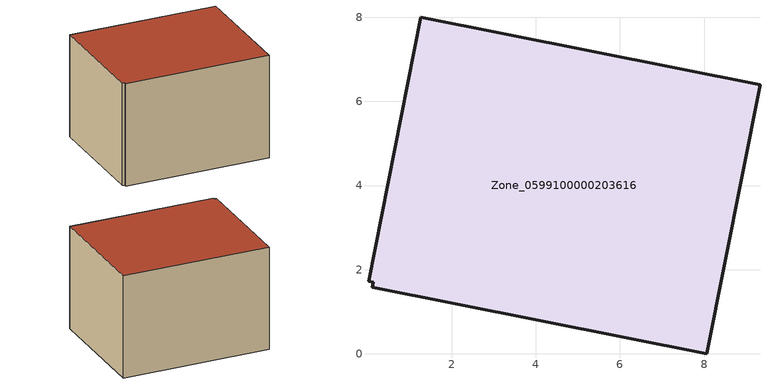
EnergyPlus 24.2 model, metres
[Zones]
Zone_0599100000203616
 floor ground (C_G): 8.06,0 0.12,1.58 0.14,1.7 0.03,1.72 1.27,8 9.33,6.39 z0
 wall outside (C_F): 8.06,0 9.33,6.39 1.27,8 0.03,1.72 0.14,1.7 0.12,1.58 8.06,0 z0:5.79
 roof outside (C_R): 0.12,1.58 8.06,0 9.33,6.39 1.27,8 0.03,1.72 0.14,1.7 z5.79
[BUILDING]
Pand.0599100000203616: North Axis=0; Terrain=City; Loads Convergence Tolerance Value=0.04; Temperature Convergence Tolerance Value=0.4; Solar Distribution=FullExterior; Maximum Number of Warmup Days=25; Minimum Number of Warmup Days=1
[Site:Location]
Rotterdam.The.Hague.AP_ZH_NLD Design_Conditions: Latitude=51.96; Longitude=4.45; Time Zone=1; Elevation=-4.5
[SITE:GROUNDTEMPERATURE:BUILDINGSURFACE]
18, 18, 18, 18, 18, 18, 18, 18, 18, 18, 18, 18
[MATERIAL] Thermal Absorptance=0.9; Solar Absorptance=0.7; Visible Absorptance=0.7
Name | Roughness | Thickness | Conductivity | Density | Specific Heat
G.TI.1946-1964 | MediumSmooth | 0.15 | 1 | 540 | 1210
F.TI.1946-1964 | Rough | 0.3 | 0.857143 | 1920 | 840
R.TI.1946-1964 | MediumRough | 0.2 | 0.277778 | 1500 | 1000
[CONSTRUCTION]
C_G: G.TI.1946-1964
C_F: F.TI.1946-1964
C_R: R.TI.1946-1964
[ZONE]
Zone_0599100000203616: Type=1; Multiplier=1; Ceiling Height=Autocalculate; Volume=Autocalculate; Floor Area=autocalculate; Part of Total Floor Area=Yes
[ZONEINFILTRATION:DESIGNFLOWRATE]
Infil_Zone_0599100000203616: Zone or ZoneList or Space or SpaceList=Zone_0599100000203616; Schedule=AlwaysOn; Design Flow Rate Calculation Method=Flow/Area; Flow Rate per Floor Area=0.003; Constant Term Coefficient=1; Temperature Term Coefficient=0; Velocity Term Coefficient=0; Velocity Squared Term Coefficient=0
[HVACTEMPLATE:ZONE:IDEALLOADSAIRSYSTEM]
Zone_0599100000203616: Maximum Heating Supply Air Temperature=50; Minimum Cooling Supply Air Temperature=13; Maximum Heating Supply Air Humidity Ratio=0.0156; Minimum Cooling Supply Air Humidity Ratio=0.0077; Heating Limit=NoLimit; Cooling Limit=NoLimit; Dehumidification Control Type=ConstantSensibleHeatRatio; Cooling Sensible Heat Ratio=0.7; Dehumidification Setpoint=60; Humidification Control Type=None; Humidification Setpoint=30; Outdoor Air Method=None; Outdoor Air Flow Rate per Person=0.00944; Outdoor Air Flow Rate per Zone Floor Area=0; Outdoor Air Flow Rate per Zone=0; Demand Controlled Ventilation Type=None; Outdoor Air Economizer Type=NoEconomizer; Heat Recovery Type=None; Sensible Heat Recovery Effectiveness=0.7; Latent Heat Recovery Effectiveness=0.65
[ZONECONTROL:THERMOSTAT]
ThermostatControl_Zone_0599100000203616: Zone or ZoneList=Zone_0599100000203616; Control Type Schedule=DualSetpointControlType; Control 1=Thermostat_Zone_0599100000203616; Temperature Difference Between Cutout And Setpoint=0
[THERMOSTATSETPOINT:DUALSETPOINT]
Thermostat_Zone_0599100000203616: Heating Setpoint Temperature Schedule=HeatingSetpoint_Zone_0599100000203616; Cooling Setpoint Temperature Schedule=CoolingSetpoint_Zone_0599100000203616
[SCHEDULE:COMPACT]
HeatingSetpoint_Zone_0599100000203616: Through: 12/31, For: AllDays, Until: 24:00, 21
CoolingSetpoint_Zone_0599100000203616: Through: 12/31, For: AllDays, Until: 24:00, 24
DualSetpointControlType: Through: 12/31, For: AllDays, Until: 24:00, 4
AlwaysOn: Through: 12/31, For: AllDays, Until: 24:00, 1
